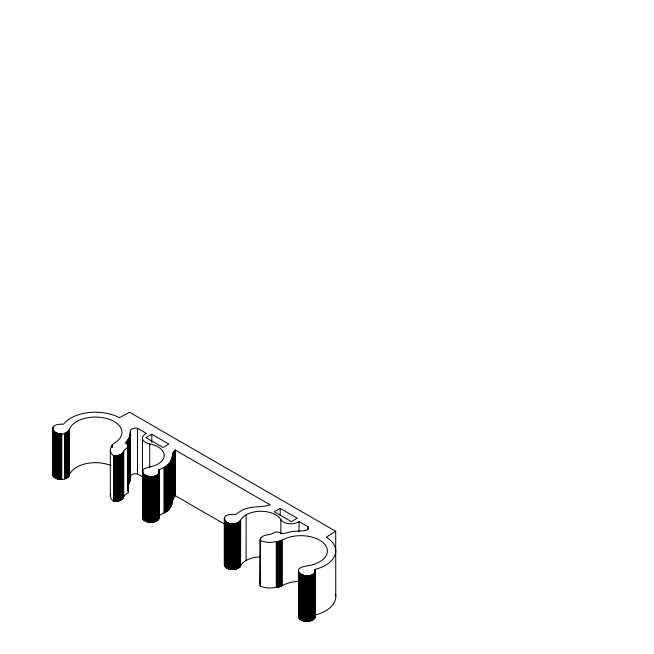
<?xml version="1.0" encoding="UTF-8"?>
<svg xmlns="http://www.w3.org/2000/svg" width="654" height="654" viewBox="0 0 654 654"><rect width="100%" height="100%" fill="white"/><g stroke="black" fill="none" stroke-linecap="round" stroke-linejoin="round"><path stroke-width="0.98" d="M307.928 529.74L307.928 526.699L299.033 521.54A10.489 6.05 0 0 1 288.954 523.74A10.489 6.05 0 0 1 280.844 519.652A20.953 12.099 0 0 0 260.913 511.289A20.953 12.099 0 0 0 240.991 519.652C231.099 532.977 212.288 512.368 235.906 514.534A29.332 16.939 0 0 1 240.173 511.412C249.207 505.313 260.423 507.978 270.241 504.888L175.272 450.058C170.702 455.364 172.484 464.749 163.974 467.414A29.332 16.939 0 0 1 158.554 469.883C161.35 484.671 128.2 471.796 149.709 466.948A20.953 12.099 0 0 0 164.179 455.437A20.953 12.099 0 0 0 149.709 443.935A10.489 6.058 0 0 1 142.621 439.251A10.489 6.058 0 0 1 146.439 433.43L137.487 428.305A5.314 3.066 0 0 0 130.293 431.329L130.293 479.055L129.582 482.194L128.029 485.227M280.182 515.401L280.182 508.338L274.263 511.763L291.316 521.606L297.243 518.189L280.182 508.338M130.293 431.329C130.718 435.719 128.429 439.921 125.282 442.832L127.775 444.671L128.486 446.846A20.953 12.099 0 0 0 123.876 450.81C122.355 454.873 117.622 456.23 113.657 455.813L111.523 453.704A15.671 9.05 0 0 1 111.654 446.568L112.643 444.442L115.145 442.635A26.536 15.32 0 0 0 108.082 418.92A26.536 15.32 0 0 0 69.79 428.419C62.514 443.755 39.477 423.49 63.52 424.184A34.924 20.16 0 0 1 118.791 417.399L119.314 417.685L129.582 412.265L335.698 531.269L335.772 596.603M110.755 493.729A15.671 9.05 0 0 0 111.523 499.321L113.657 501.43C117.622 501.847 122.355 500.49 123.876 496.427A20.953 12.099 0 0 1 128.413 492.503L127.775 490.287M130.293 479.055L130.342 432.384M142.924 515.883C141.174 524.181 159.085 524.671 159.159 516.685M298.077 581.365A26.536 15.32 0 0 0 283.092 585.216L279.961 586.663L276.282 587.235A15.671 9.05 0 0 1 263.922 587.308L260.276 586.082L260.186 585.51L260.178 539.705C260.742 535.675 265.745 535.176 268.933 534.563A20.953 12.099 0 0 0 275.735 531.939L279.569 532.307L282.757 533.754L291.815 531.514L302.679 530.852A5.314 3.066 0 0 0 307.928 526.699M159.527 515.139A29.332 16.939 0 0 0 163.974 513.03C172.484 510.365 170.702 500.98 175.272 495.675L175.272 450.058M260.178 539.705L260.276 540.457A15.671 9.05 0 0 0 276.282 541.618L279.961 541.046L283.092 539.599A26.536 15.32 0 0 1 324.171 543.678A26.536 15.32 0 0 1 307.723 565.784C283.37 569.209 314.46 584.39 315.056 569.405A34.924 20.16 0 0 0 326.804 537.498L326.305 537.196L335.698 531.269M298.567 616.035C299.434 623.769 316.258 623.017 315.056 615.022A34.924 20.16 0 0 0 335.347 593.448M260.611 538.209L260.186 585.51M53.26 472.687C50.947 481.123 68.417 481.884 69.79 474.036A26.536 15.32 0 0 1 111.025 465.607M224.608 563.127C223.366 571.04 238.326 571.514 240.991 565.269A20.953 12.099 0 0 1 260.913 556.906M151.793 434.215L145.867 437.632L162.928 447.483L168.846 444.058L151.793 434.215L151.793 442.276M130.342 478L130.293 476.946A5.314 3.066 0 0 1 137.487 473.921L143.185 477.183M175.272 495.675L224.518 524.107M315.236 570.255L315.269 616.885M315.171 570.002L315.146 617.384M314.975 569.511L315.048 617.629M314.934 569.438L314.934 617.875M314.795 572.495L314.795 618.12M314.631 572.732L314.631 618.349M314.451 572.961L314.451 618.586M314.247 573.19L314.247 618.807M314.026 573.411L314.026 619.027M313.781 573.623L313.781 619.24M313.519 573.82L313.519 619.444M313.241 574.016L313.241 619.632M312.947 574.204L312.947 619.82M312.637 574.384L312.637 620M312.301 574.547L312.301 620.172M311.958 574.711L311.958 620.327M311.606 574.858L311.606 620.474M311.23 574.989L311.23 620.613M310.854 575.119L310.854 620.736M310.462 575.234L310.462 620.85M310.053 575.332L310.053 620.948M309.644 575.422L309.644 621.038M309.228 575.495L309.228 621.112M308.802 575.561L308.802 621.177M308.369 575.61L308.369 621.226M307.936 575.651L307.936 621.267M307.503 575.675L307.503 621.292M307.061 575.684L307.061 621.3M306.62 575.684L306.62 621.3M306.186 575.667L306.186 621.284M305.745 575.634L305.745 621.251M305.32 575.594L305.32 621.21M304.887 575.536L304.887 621.161M304.462 575.471L304.462 621.087M304.045 575.389L304.045 621.006M303.644 575.299L303.644 620.916M303.243 575.193L303.243 620.809M302.851 575.079L302.851 620.695M302.475 574.948L302.475 620.564M302.107 574.809L302.107 620.425M301.756 574.653L301.756 620.278M301.412 574.498L301.412 620.115M301.093 574.326L301.093 619.943M300.783 574.147L300.783 619.763M300.497 573.959L300.497 619.575M300.219 573.754L300.219 619.371M299.965 573.55L299.965 619.166M299.728 573.337L299.728 618.954M299.516 573.117L299.516 618.733M299.319 572.888L299.319 618.504M299.033 521.54L299.033 531.677M299.14 572.659L299.14 618.275M298.992 572.422L298.992 618.038M298.747 571.931L298.853 617.793M298.657 571.686L298.657 617.302M298.567 570.419L298.592 617.049M282.087 540.155L282.087 585.771M281.768 540.327L281.768 585.943M281.433 540.49L281.433 586.107M281.089 540.645L281.089 586.262M280.844 519.652L280.844 533.844M280.721 540.793L280.721 586.409M280.353 540.923L280.353 586.54M279.961 541.046L279.961 586.663M279.569 541.152L279.569 586.769M279.16 541.25L279.16 586.867M278.751 541.332L278.751 586.949M278.326 541.406L278.326 587.022M277.901 541.463L277.901 587.079M277.468 541.512L277.468 587.129M277.034 541.545L277.034 587.161M276.601 541.569L276.601 587.186M276.282 541.618L276.282 587.235M260.513 538.389L260.513 584.006M260.423 538.577L260.349 584.382M260.292 538.945L260.276 586.082M246.1 514.837L246.1 560.453M240.68 520.257L240.582 566.053M240.484 520.617L240.484 566.233M240.361 520.797L240.361 566.413M240.231 520.968L240.231 566.585M240.092 521.14L240.092 566.756M239.936 521.312L239.936 566.928M239.773 521.475L239.773 567.092M239.601 521.639L239.601 567.255M239.413 521.794L239.413 567.41M239.217 521.941L239.217 567.558M239.004 522.088L239.004 567.705M238.792 522.235L238.792 567.852M238.563 522.374L238.563 567.991M238.326 522.505L238.326 568.122M238.081 522.628L238.081 568.252M237.827 522.75L237.827 568.367M237.566 522.865L237.566 568.49M237.304 522.979L237.304 568.596M237.026 523.086L237.026 568.702M236.74 523.175L236.74 568.8M236.454 523.274L236.454 568.89M236.159 523.355L236.159 568.972M235.857 523.429L235.857 569.045M235.554 523.502L235.554 569.119M235.244 523.568L235.244 569.184M234.925 523.617L234.925 569.242M234.606 523.674L234.606 569.291M234.287 523.715L234.287 569.332M233.96 523.748L233.96 569.364M233.642 523.772L233.642 569.389M233.314 523.797L233.314 569.413M232.979 523.805L232.979 569.421M232.652 523.813L232.652 569.43M232.325 523.805L232.325 569.43M231.998 523.797L231.998 569.413M231.671 523.78L231.671 569.397M231.344 523.756L231.344 569.372M231.017 523.723L231.017 569.34M230.698 523.682L230.698 569.299M230.38 523.641L230.38 569.258M230.061 523.584L230.061 569.201M229.75 523.527L229.75 569.144M229.44 523.453L229.44 569.07M229.137 523.38L229.137 568.996M228.843 523.298L228.843 568.915M228.548 523.208L228.548 568.825M228.271 523.118L228.271 568.735M227.993 523.012L227.993 568.628M227.715 522.906L227.715 568.522M227.453 522.791L227.453 568.408M227.2 522.669L227.2 568.293M226.954 522.546L226.954 568.163M226.709 522.415L226.709 568.032M226.48 522.284L226.48 567.901M226.259 522.137L226.259 567.754M226.055 521.99L226.055 567.607M225.851 521.843L225.851 567.459M225.663 521.688L225.663 567.304M225.483 521.524L225.483 567.149M225.311 521.361L225.311 566.985M225.156 521.197L225.156 566.814M225.009 521.025L225.009 566.642M224.878 520.854L224.878 566.47M224.649 520.502L224.755 566.299M224.608 517.51L224.551 565.931M224.436 517.878L224.461 565.751M224.314 518.246L224.33 565.375M175.149 450.165L175.149 495.781M174.822 450.459L174.822 496.075M174.512 450.761L174.512 496.378M174.234 451.064L174.234 496.68M173.964 451.374L173.964 496.999M173.727 451.701L173.727 497.318M173.506 452.02L173.506 497.637M173.31 452.347L173.31 497.972M173.13 452.682L173.13 498.299M172.975 453.026L172.975 498.642M172.852 453.361L172.746 499.321M172.656 454.048L172.599 500.016M172.566 454.743L172.476 502.386M172.362 457.432L172.362 503.049M172.206 458.094L172.206 503.711M172.002 458.748L172.002 504.365M171.757 459.394L171.757 505.011M171.462 460.04L171.462 505.656M171.127 460.678L171.127 506.294M170.751 461.307L170.751 506.924M170.334 461.92L170.334 507.537M169.868 462.533L169.868 508.15M169.37 463.13L169.37 508.747M168.822 463.719L168.822 509.335M168.242 464.291L168.242 509.907M167.62 464.847L167.62 510.472M166.958 465.395L166.958 511.011M166.263 465.926L166.263 511.542M165.536 466.441L165.536 512.057M164.767 466.94L164.767 512.556M163.974 467.414L163.974 513.03M159.233 471.444L159.249 517.633M159.102 470.88L159.143 518.197M158.955 470.504L159.012 518.565M158.865 470.324L158.832 518.933M158.758 470.144L158.718 519.112M158.636 469.964L158.595 519.292M158.464 473.848L158.464 519.464M158.317 474.019L158.317 519.636M158.162 474.183L158.162 519.799M157.99 474.346L157.99 519.963M157.81 474.502L157.81 520.118M157.622 474.657L157.622 520.273M157.426 474.812L157.426 520.429M157.213 474.959L157.213 520.576M156.993 475.098L156.993 520.715M156.764 475.237L156.764 520.854M156.527 475.368L156.527 520.985M156.273 475.491L156.273 521.107M156.02 475.613L156.02 521.23M155.758 475.72L155.758 521.344M155.488 475.834L155.488 521.451M155.211 475.932L155.211 521.549M154.924 476.03L154.924 521.647M154.63 476.112L154.63 521.737M154.336 476.194L154.336 521.818M154.033 476.276L154.033 521.892M153.723 476.341L153.723 521.957M153.412 476.398L153.412 522.023M153.101 476.455L153.101 522.072M152.774 476.504L152.774 522.121M152.456 476.545L152.456 522.162M152.129 476.578L152.129 522.194M151.81 476.603L151.81 522.219M151.475 476.619L151.475 522.235M151.148 476.627L151.148 522.244M150.821 476.627L150.821 522.244M150.494 476.627L150.494 522.244M150.167 476.611L150.167 522.227M149.84 476.594L149.84 522.211M149.709 443.935L149.709 467.25M149.513 476.562L149.513 522.178M149.186 476.529L149.186 522.145M148.867 476.488L148.867 522.105M148.548 476.439L148.548 522.056M148.237 476.382L148.237 521.998M147.927 476.316L147.927 521.933M147.616 476.251L147.616 521.867M147.314 476.169L147.314 521.786M147.019 476.087L147.019 521.704M146.733 475.998L146.733 521.614M146.447 475.899L146.447 521.516M146.177 475.793L146.177 521.41M145.907 475.687L145.907 521.303M145.646 475.572L145.646 521.189M145.392 475.45L145.392 521.066M145.147 475.319L145.147 520.936M144.91 475.188L144.91 520.805M144.681 475.049L144.681 520.666M144.469 474.91L144.469 520.527M144.264 474.763L144.264 520.38M144.06 474.608L144.06 520.224M143.88 474.452L143.88 520.069M143.7 474.289L143.7 519.905M143.537 474.125L143.537 519.742M143.381 473.962L143.381 519.578M143.242 473.79L143.242 519.407M143.112 473.61L143.112 519.227M142.891 473.259L142.997 519.055M142.825 470.447L142.793 518.687M142.736 470.627L142.711 518.508M142.556 471.191L142.588 518.131M142.458 438.164L142.458 483.78M137.487 428.305L137.487 473.921M130.154 434.493L130.154 480.11M129.917 435.539L129.917 481.156M129.582 436.578L129.582 482.194M129.157 437.6L129.157 483.224M128.634 438.613L128.634 484.23M128.454 446.134L128.486 492.462M128.315 445.636L128.397 491.497M128.217 445.39L128.217 491.007M128.086 445.145L128.086 490.762M128.029 439.611L127.939 490.525M127.326 440.583L127.326 444.638M126.541 441.54L126.541 443.567M123.745 450.998L123.745 496.623M122.993 452.315L122.993 497.931M122.903 452.494L122.903 498.111M122.797 452.674L122.797 498.291M122.674 452.854L122.674 498.471M122.543 453.026L122.543 498.642M122.404 453.197L122.404 498.814M122.249 453.361L122.249 498.986M122.085 453.533L122.085 499.149M121.914 453.688L121.914 499.304M121.726 453.843L121.726 499.46M121.53 453.999L121.53 499.615M121.325 454.146L121.325 499.762M121.104 454.293L121.104 499.909M120.876 454.424L120.876 500.04M120.638 454.563L120.638 500.179M120.401 454.685L120.401 500.302M120.148 454.808L120.148 500.424M119.886 454.922L119.886 500.539M119.617 455.037L119.617 500.653M119.339 455.135L119.339 500.751M119.053 455.233L119.053 500.85M118.766 455.323L118.766 500.939M118.472 455.405L118.472 501.029M118.17 455.486L118.17 501.103M117.867 455.56L117.867 501.177M117.557 455.617L117.557 501.234M117.238 455.674L117.238 501.291M116.927 455.724L116.927 501.34M116.6 455.764L116.6 501.381M116.281 455.805L116.281 501.422M115.954 455.83L115.954 501.446M115.627 455.846L115.627 501.463M115.3 455.863L115.3 501.479M114.965 455.863L114.965 501.487M114.638 455.863L114.638 501.479M114.311 455.854L114.311 501.471M113.984 455.838L113.984 501.454M113.657 455.813L113.657 501.43M112.145 445.145L112.145 447.173M112.022 445.39L112.022 447.418M110.33 450.541L110.33 496.157M69.291 429.727L69.201 475.589M69.087 430.218L69.087 475.834M68.956 430.463L68.956 476.079M68.809 430.7L68.809 476.316M68.629 430.929L68.629 476.545M68.433 431.158L68.433 476.774M68.22 431.378L68.22 476.995M67.983 431.591L67.983 477.207M67.73 431.795L67.73 477.412M67.452 431.992L67.452 477.616M67.166 432.188L67.166 477.804M66.855 432.368L66.855 477.984M66.528 432.539L66.528 478.156M66.193 432.695L66.193 478.319M65.841 432.85L65.841 478.466M65.474 432.989L65.474 478.605M65.098 433.12L65.098 478.736M64.705 433.234L64.705 478.851M61.762 433.708L61.762 479.325M61.329 433.725L61.329 479.341M60.887 433.725L60.887 479.341M60.446 433.708L60.446 479.333M60.013 433.684L60.013 479.308M59.579 433.651L59.579 479.268M59.146 433.602L59.146 479.219M58.721 433.537L58.721 479.153M58.304 433.463L58.304 479.08M57.895 433.373L57.895 478.99M57.487 433.267L57.487 478.891M57.094 433.161L57.094 478.777M56.718 433.03L56.718 478.646M56.342 432.899L56.342 478.515M55.991 432.752L55.991 478.368M55.647 432.588L55.647 478.205M55.312 432.425L55.312 478.041M55.001 432.245L55.001 477.861M54.707 432.057L54.707 477.673M54.429 431.861L54.429 477.477M54.168 431.656L54.168 477.281M53.922 431.452L53.922 477.068M53.702 431.231L53.702 476.848M53.497 431.002L53.497 476.619M53.26 427.07L53.317 476.39M53.105 427.307L53.154 476.153M52.974 427.553L53.015 475.916M52.868 427.798L52.9 475.671M52.778 428.043L52.802 475.425M52.672 428.55L52.655 474.673M142.621 484.867A10.48 6.05 0 0 1 142.637 482.701"/></g></svg>
